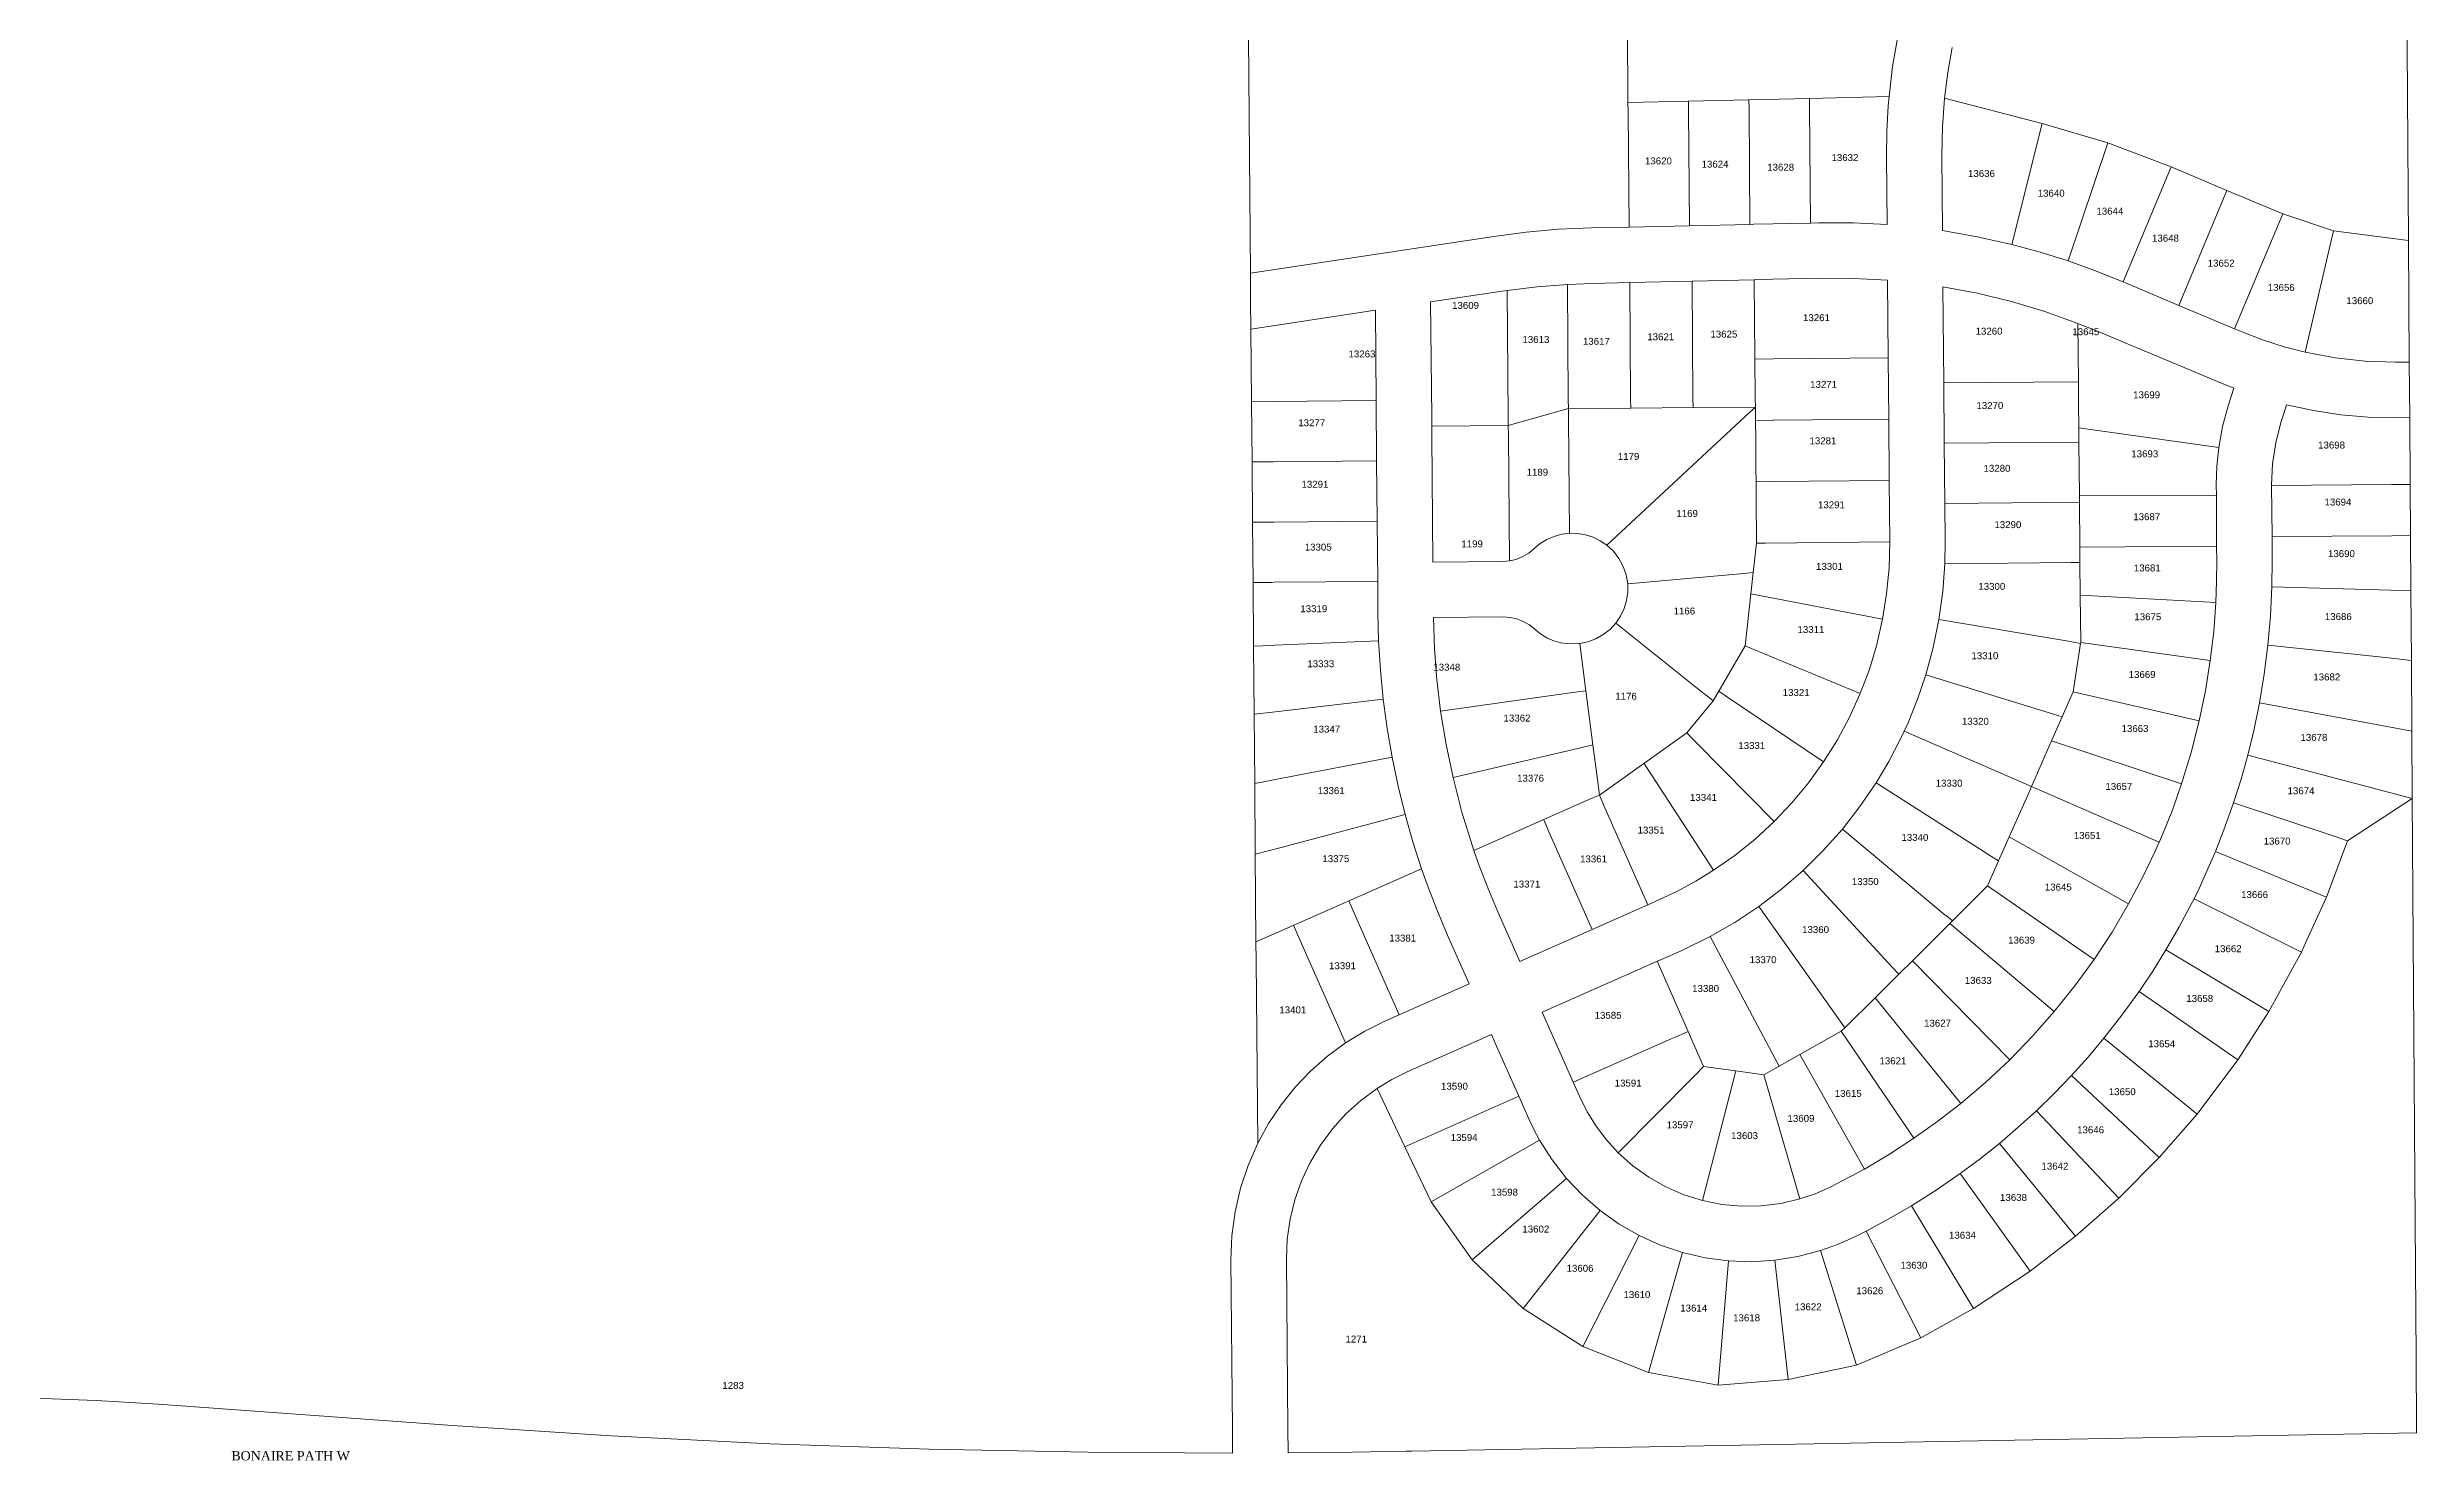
# Model space of a CAD drawing. Header units: feet. Extents: x 865220 to 2866543, y -2240498 to 973965.
# Drawn here: x 2859631 to 2862197, y 968669 to 970199 of the extents above; entities that cross this region are included whole.
import ezdxf
from ezdxf.enums import TextEntityAlignment as Align

# ---------------------------------------------------------------- set-up
doc = ezdxf.new("R2010")
doc.units = ezdxf.units.FT
doc.header["$LTSCALE"] = 0.015
doc.header["$MEASUREMENT"] = 0
for name, color, linetype in [('Dakota County Addresses', 7, 'Continuous'), ('Dakota County Parcels', 7, 'Continuous'), ('STREET NAME', 7, 'Continuous')]:
    doc.layers.add(name, color=color, linetype=linetype)
doc.styles.add('Dimensions 100', font='arial.ttf')
doc.styles.get("Standard").update_dxf_attribs({"font": 'times.ttf'})

# ---------------------------------------------------------------- blocks, each defined once
blk = doc.blocks.new('ACMAP_ANN_TEMPLATE_Dakota County Addresses')
at = {"layer": 'Dakota County Addresses', "style": 'Dimensions 100'}
blk.add_attdef('DakotaCountyAddress', text='', height=50, dxfattribs=at).set_placement((0, 0), align=Align.CENTER)

msp = doc.modelspace()

# ---------------------------------------------------------------- linework, layer by layer
at = {"layer": 'Dakota County Parcels', "lineweight": 5, "ltscale": 100}
for p, q in [((2860934, 969954.3), (2860930.9, 970320.8)), ((2862186.3, 970270.8), (2862188.2, 969989.6)), ((2861342.3, 970220), (2861342.9, 970139.1)), ((2861408.4, 970140.5), (2861473.9, 970142)), ((2861473.9, 970142), (2861539.4, 970143.5)), ((2861473.9, 970142), (2861474, 970132)), ((2861539.4, 970143.5), (2861625.7, 970145.4)), ((2861539.4, 970143.5), (2861539.5, 970133.5)), ((2861625.7, 970145.4), (2861624.8, 970135.4)), ((2861791.5, 970116.3), (2861685.8, 970143.8)), ((2861342.9, 970139.1), (2861408.4, 970140.5)), ((2861342.9, 970139.1), (2861343, 970129.1)), ((2861343, 970129.1), (2861344.1, 970004.1)), ((2861408.4, 970140.5), (2861408.5, 970130.5)), ((2861408.5, 970130.5), (2861409.6, 970005.6)), ((2861474, 970132), (2861475, 970007)), ((2861539.5, 970133.5), (2861540.5, 970008.5)), ((2861791.5, 970116.3), (2861758.7, 969985.3)), ((2861862.8, 970095.4), (2861791.5, 970116.3)), ((2861862.8, 970095.4), (2861819.7, 969967.5)), ((2861931.3, 970069.3), (2861862.8, 970095.4)), ((2861622.9, 970080.8), (2861623.5, 970006.9)), ((2861683.6, 970000.3), (2861682.9, 970081.3)), ((2861931.3, 970069.3), (2861879.2, 969944.8)), ((2861991.7, 970043.9), (2861931.3, 970069.3)), ((2861991.7, 970043.9), (2861939.6, 969919.4)), ((2862052.1, 970018.6), (2861991.7, 970043.9)), ((2862052.1, 970018.6), (2862000, 969894.1)), ((2862107, 970000.1), (2862052.1, 970018.6)), ((2861197.6, 969994.1), (2860934, 969954.3)), ((2861344.1, 970004.1), (2861303.1, 970003.2)), ((2861409.6, 970005.6), (2861344.1, 970004.1)), ((2861475, 970007), (2861409.6, 970005.6)), ((2861479.2, 970007.1), (2861475, 970007)), ((2861540.5, 970008.5), (2861479.2, 970007.1)), ((2861549.8, 970008.7), (2861540.5, 970008.5)), ((2862107, 970000.1), (2862076.5, 969868.6)), ((2862188.2, 969989.6), (2862107, 970000.1)), ((2862188.2, 969989.6), (2862189.1, 969857.8)), ((2860934.2, 969924), (2860934, 969954.3)), ((2861212.1, 969935.6), (2861206.5, 969934.8)), ((2861213.3, 969799.5), (2861212.1, 969935.6)), ((2861304.5, 969943.2), (2861277.3, 969942.1)), ((2861278.3, 969817.9), (2861277.3, 969942.1)), ((2861344.8, 969944.1), (2861304.5, 969943.2)), ((2861412.3, 969945.6), (2861344.8, 969944.1)), ((2861345.8, 969818.1), (2861344.8, 969944.1)), ((2861479.7, 969947.1), (2861412.3, 969945.6)), ((2861413.3, 969818.7), (2861412.3, 969945.6)), ((2861479.7, 969947.1), (2861499.7, 969947.6)), ((2861479.7, 969947.1), (2861480.8, 969819.3)), ((2861499.7, 969947.6), (2861551.1, 969948.7)), ((2861624, 969946.7), (2861624.7, 969862.4)), ((2861684.1, 969939.5), (2861685, 969835.4)), ((2861872.6, 969947.5), (2861879.2, 969944.8)), ((2861879.2, 969944.8), (2861939.6, 969919.4)), ((2860934.5, 969893.7), (2860934.2, 969924)), ((2861069.3, 969914), (2860963.1, 969898)), ((2861069.3, 969914), (2861070.1, 969816.2)), ((2861206.5, 969934.8), (2861129.2, 969923.1)), ((2861129.2, 969923.1), (2861130.3, 969798.5)), ((2861939.6, 969919.4), (2862000, 969894.1)), ((2860963.1, 969898), (2860934.5, 969893.7)), ((2860935.1, 969815.1), (2860934.5, 969893.7)), ((2861849.5, 969892.2), (2861830.2, 969899.9)), ((2861830.8, 969836.7), (2861830.2, 969899.9)), ((2861849.5, 969892.2), (2861877.8, 969880.3)), ((2862000, 969894.1), (2862009, 969890.4)), ((2861480.5, 969861.2), (2861500.5, 969861.4)), ((2861500.5, 969861.4), (2861624.7, 969862.4)), ((2861624.7, 969862.4), (2861625.3, 969796)), ((2861877.8, 969880.3), (2861985.8, 969835)), ((2861830.8, 969836.7), (2861685, 969835.4)), ((2861685, 969835.4), (2861685.5, 969770.2)), ((2861831, 969813.1), (2861830.8, 969836.7)), ((2861985.8, 969835), (2861999, 969829.7)), ((2862174.2, 969857.7), (2862189.1, 969857.8)), ((2862189.1, 969857.8), (2862189.3, 969827.8)), ((2860935.1, 969815.1), (2860958.1, 969815.3)), ((2860935.7, 969749.8), (2860935.1, 969815.1)), ((2860958.1, 969815.3), (2860958.2, 969815.3)), ((2860958.2, 969815.3), (2861070.1, 969816.2)), ((2861070.1, 969816.2), (2861070.7, 969751)), ((2861278.4, 969807.6), (2861213.3, 969789.2)), ((2861278.3, 969817.6), (2861278.3, 969817.9)), ((2861278.4, 969807.6), (2861278.3, 969817.6)), ((2861345.9, 969808.1), (2861278.4, 969807.6)), ((2861278.4, 969807.6), (2861278.5, 969797.6)), ((2861345.9, 969808.1), (2861345.8, 969818.1)), ((2861413.4, 969808.7), (2861345.9, 969808.1)), ((2861413.4, 969808.7), (2861413.3, 969818.7)), ((2861480.9, 969809.3), (2861413.4, 969808.7)), ((2861480.9, 969809.3), (2861471, 969800.1)), ((2861480.8, 969819.3), (2861480.9, 969809.3)), ((2861480.9, 969809.3), (2861482.1, 969662)), ((2861831.2, 969786.9), (2861831, 969813.1)), ((2861999, 969829.7), (2861993, 969810.5)), ((2862056.2, 969811.7), (2862053.2, 969802.2)), ((2862189.3, 969827.8), (2862189.6, 969797.8)), ((2861130.3, 969798.5), (2861130.4, 969788.5)), ((2861213.3, 969789.2), (2861130.4, 969788.5)), ((2861130.4, 969788.5), (2861130.4, 969778.5)), ((2861213.3, 969799.2), (2861213.3, 969799.5)), ((2861213.3, 969789.2), (2861213.3, 969799.2)), ((2861213.3, 969789.2), (2861213.4, 969779.2)), ((2861278.5, 969797.6), (2861278.5, 969797.2)), ((2861278.5, 969797.2), (2861279.6, 969672.6)), ((2861470, 969799.2), (2861320.1, 969659.7)), ((2861471, 969800.1), (2861470, 969799.2)), ((2861481, 969794.8), (2861499.9, 969795)), ((2861499.9, 969795), (2861501, 969795)), ((2861501, 969795), (2861625.3, 969796)), ((2861625.3, 969796), (2861625.9, 969729.6)), ((2861831.3, 969771.4), (2861831.2, 969786.9)), ((2861831.2, 969786.9), (2861841.2, 969785.4)), ((2861841.2, 969785.4), (2861982.8, 969765.5)), ((2862053.2, 969802.2), (2862050.2, 969792.5)), ((2862174.6, 969797.7), (2862189.6, 969797.8)), ((2862189.6, 969797.8), (2862190.1, 969725.4)), ((2861130.4, 969778.5), (2861131.6, 969641.4)), ((2861213.4, 969779.2), (2861213.4, 969778.8)), ((2861213.4, 969778.8), (2861214.6, 969642.7)), ((2861831.3, 969771.4), (2861685.5, 969770.2)), ((2861685.5, 969770.2), (2861686.1, 969705)), ((2861831.9, 969713), (2861831.3, 969771.4)), ((2860935.7, 969749.8), (2860958.7, 969750)), ((2860936.2, 969684.6), (2860935.7, 969749.8)), ((2860958.7, 969750), (2861070.7, 969751)), ((2861070.7, 969751), (2861071.2, 969685.7)), ((2861481.6, 969728.4), (2861495.4, 969728.5)), ((2861495.4, 969728.5), (2861625.9, 969729.6)), ((2861625.9, 969729.6), (2861626.4, 969663.2)), ((2861831.9, 969706.2), (2861686.1, 969705)), ((2861686.1, 969705), (2861686.4, 969663.7)), ((2861831.9, 969713), (2861980.2, 969714)), ((2861831.9, 969706.2), (2861831.9, 969713)), ((2861832.3, 969657.7), (2861831.9, 969706.2)), ((2861980.1, 969724.6), (2861980.2, 969714)), ((2861980.2, 969714), (2861980.5, 969658.8)), ((2862170, 969725.3), (2862040.1, 969724.4)), ((2862040.1, 969725), (2862040.1, 969724.4)), ((2862040.1, 969724.4), (2862040.5, 969669.1)), ((2862180.1, 969725.3), (2862170, 969725.3)), ((2862190.1, 969725.4), (2862180.1, 969725.3)), ((2862190.1, 969725.4), (2862190.4, 969670.2)), ((2860936.2, 969684.6), (2860956.2, 969684.8)), ((2860936.8, 969619.4), (2860936.2, 969684.6)), ((2860956.2, 969684.8), (2860959.2, 969684.8)), ((2860959.2, 969684.8), (2861071.2, 969685.7)), ((2861071.2, 969685.7), (2861071.8, 969620.5)), ((2861482.1, 969662), (2861478.6, 969630)), ((2861482.1, 969662), (2861491.8, 969662)), ((2861491.8, 969662), (2861626.4, 969663.2)), ((2861686, 969639.7), (2861686.4, 969663.7)), ((2861832.3, 969657.7), (2861980.5, 969658.8)), ((2861832.5, 969640.9), (2861832.3, 969657.7)), ((2861980.5, 969658.8), (2861980.6, 969642.7)), ((2862170.4, 969670), (2862040.5, 969669.1)), ((2862040.5, 969669.1), (2862040.6, 969643.1)), ((2862190.4, 969670.2), (2862170.4, 969670)), ((2862190.4, 969670.2), (2862190.8, 969610.5)), ((2861131.6, 969641.4), (2861207.1, 969642.1)), ((2861207.1, 969642.1), (2861214.6, 969642.7)), ((2861468.4, 969629.1), (2861342.6, 969618)), ((2861478.6, 969630), (2861468.4, 969629.1)), ((2861478.6, 969630), (2861469.8, 969550.7)), ((2861822.5, 969640.9), (2861686, 969639.7)), ((2861832.5, 969640.9), (2861822.5, 969640.9)), ((2861832.8, 969605.6), (2861832.5, 969640.9)), ((2862040.3, 969614.8), (2862040.6, 969643.1)), ((2860936.8, 969619.4), (2860956.8, 969619.5)), ((2860937.4, 969550.3), (2860936.8, 969619.4)), ((2860956.8, 969619.5), (2860959.8, 969619.6)), ((2860959.8, 969619.6), (2861071.8, 969620.5)), ((2861476.1, 969607.2), (2861618.7, 969579.5)), ((2861832.8, 969605.6), (2861979.6, 969597.8)), ((2861833.3, 969554.3), (2861832.8, 969605.6)), ((2862169.2, 969611.1), (2862040.3, 969614.8)), ((2862190.8, 969610.5), (2862169.2, 969611.1)), ((2862190.8, 969610.5), (2862191.4, 969535)), ((2861072, 969586.8), (2861072.8, 969556.1)), ((2861132.1, 969581.4), (2861207.6, 969582.1)), ((2861818, 969556), (2861679.7, 969579.4)), ((2860937.4, 969550.3), (2860957.4, 969551.1)), ((2860957.4, 969551.1), (2860960.4, 969551.3)), ((2860960.4, 969551.3), (2861072.8, 969556.1)), ((2861297.2, 969502.2), (2861290.6, 969553.2)), ((2861427.4, 969497.5), (2861329.7, 969575.3)), ((2861469.8, 969550.7), (2861435.3, 969491.2)), ((2861469.8, 969550.7), (2861479.1, 969546.8)), ((2861833.1, 969553.4), (2861818, 969556)), ((2861825.2, 969500.9), (2861833.1, 969553.4)), ((2861833.1, 969553.4), (2861833.3, 969554.3)), ((2861833.3, 969554.3), (2861973.6, 969534.9)), ((2862163.5, 969538), (2862036.1, 969551.6)), ((2860938, 969476.6), (2860937.4, 969550.3)), ((2861479.1, 969546.8), (2861594.5, 969499.1)), ((2862191.4, 969535), (2862163.5, 969538)), ((2862191.4, 969535), (2862191.9, 969458.2)), ((2861277.4, 969499.4), (2861272.8, 969498.8)), ((2861297.2, 969502.2), (2861277.4, 969499.4)), ((2861301.5, 969469), (2861297.2, 969502.2)), ((2861441.3, 969501.5), (2861449.6, 969495.9)), ((2861665.4, 969519.2), (2861803.7, 969476.9)), ((2861813.3, 969474), (2861825.2, 969500.9)), ((2861825.2, 969500.9), (2861961.6, 969469.6)), ((2860938, 969476.6), (2860958, 969479)), ((2860938.6, 969401.8), (2860938, 969476.6)), ((2860958, 969479), (2860964, 969479.6)), ((2860964, 969479.6), (2861077.9, 969492.9)), ((2861272.8, 969498.8), (2861140, 969480.1)), ((2861435.3, 969491.2), (2861406.5, 969456.6)), ((2861427.5, 969497.4), (2861427.4, 969497.5)), ((2861435.3, 969491.2), (2861427.5, 969497.4)), ((2861449.6, 969495.9), (2861554.8, 969425.1)), ((2861801.8, 969447.9), (2861813.3, 969474)), ((2861803.7, 969476.9), (2861813.3, 969474)), ((2862026.9, 969489), (2862141.7, 969467.6)), ((2861304.9, 969443.4), (2861301.5, 969469)), ((2861406.5, 969456.6), (2861311.9, 969389.2)), ((2861406.5, 969456.6), (2861413.5, 969449.5)), ((2861413.5, 969449.5), (2861417.1, 969445.8)), ((2861637.9, 969449.4), (2861642.2, 969458.4)), ((2861642.2, 969458.4), (2861646.3, 969467.5)), ((2861780, 969398.4), (2861642.2, 969458.4)), ((2862141.7, 969467.6), (2862191.9, 969458.2)), ((2862191.9, 969458.2), (2862192.4, 969385.6)), ((2860966.6, 969407.1), (2861087.4, 969430.1)), ((2861288.6, 969439.6), (2861153.4, 969408.1)), ((2861304.9, 969443.4), (2861288.6, 969439.6)), ((2861310.5, 969400.5), (2861304.9, 969443.4)), ((2861360.2, 969423.7), (2861368.4, 969411.1)), ((2861417.1, 969445.8), (2861501.2, 969360.5)), ((2861784, 969407.5), (2861801.8, 969447.9)), ((2861801.8, 969447.9), (2861942.4, 969401.2)), ((2862130.9, 969401.7), (2862014.2, 969432.3)), ((2860938.6, 969401.8), (2860964.6, 969406.8)), ((2860939.2, 969325.1), (2860938.6, 969401.8)), ((2860964.6, 969406.8), (2860966.6, 969407.1)), ((2861311.9, 969389.2), (2861310.5, 969400.5)), ((2861368.4, 969411.1), (2861435.7, 969307.8)), ((2861731.6, 969326), (2861611.6, 969402.3)), ((2861775.9, 969389.2), (2861780, 969398.4)), ((2861780, 969398.4), (2861784, 969407.5)), ((2861780, 969398.4), (2861918.3, 969338.1)), ((2862192.4, 969385.6), (2862130.9, 969401.7)), ((2861303, 969385.3), (2861176, 969329.1)), ((2861311.9, 969389.2), (2861303, 969385.3)), ((2861311.9, 969389.2), (2861318, 969375.5)), ((2861318, 969375.5), (2861364.5, 969270.3)), ((2861755.9, 969343.8), (2861775.9, 969389.2)), ((2862110.1, 969343.8), (2861998.9, 969380.9)), ((2862192.4, 969385.6), (2862122.2, 969339.7)), ((2862192.4, 969385.6), (2862195.5, 968926.9)), ((2860967.2, 969332.5), (2861101.5, 969368.2)), ((2861251.6, 969362.5), (2861257.7, 969348.8)), ((2861257.7, 969348.8), (2861304.2, 969243.7)), ((2861686.6, 969259.3), (2861575.1, 969352.3)), ((2861918.3, 969338.1), (2861922.2, 969347.3)), ((2860939.2, 969325.1), (2860967.2, 969332.5)), ((2860940, 969230.2), (2860939.2, 969325.1)), ((2861176, 969329.1), (2861174.4, 969333.9)), ((2861176, 969329.1), (2861181, 969314.9)), ((2861732, 969325.7), (2861731.6, 969326)), ((2861744.4, 969317.9), (2861732, 969325.7)), ((2861744.4, 969317.9), (2861755.9, 969343.8)), ((2861755.9, 969343.8), (2861885.2, 969271.5)), ((2861914.2, 969329), (2861918.3, 969338.1)), ((2861961.5, 969288.2), (2861979.3, 969328.2)), ((2862099.4, 969278.6), (2861979.3, 969328.2)), ((2862122.2, 969339.7), (2862099.4, 969278.6)), ((2862112.7, 969342.9), (2862110.1, 969343.8)), ((2862122.2, 969339.7), (2862112.7, 969342.9)), ((2861119.3, 969309.5), (2860967.9, 969242.6)), ((2861119.3, 969309.5), (2861125.3, 969292.5)), ((2861629.5, 969202.6), (2861532.5, 969307.4)), ((2861732.5, 969290.8), (2861744.4, 969317.9)), ((2861040.4, 969274.6), (2861047.7, 969258.1)), ((2861304.2, 969243.7), (2861364.5, 969270.3)), ((2861364.5, 969270.3), (2861376.3, 969275.6)), ((2861571.9, 969145.5), (2861484.5, 969268.4)), ((2861694.3, 969252.9), (2861732.5, 969290.8)), ((2861732.5, 969290.8), (2861847.7, 969211.2)), ((2861952.6, 969270.3), (2861956, 969277)), ((2861956, 969277), (2861961.5, 969288.2)), ((2862072.4, 969219.1), (2861956, 969277)), ((2862099.4, 969278.6), (2862077.5, 969230.5)), ((2860980.7, 969248.2), (2860988, 969231.8)), ((2861047.7, 969258.1), (2861095, 969151.1)), ((2861225.8, 969209), (2861202.1, 969262.6)), ((2861225.8, 969209), (2861304.2, 969243.7)), ((2861651, 969209.9), (2861691.4, 969250)), ((2861687.4, 969258.7), (2861686.6, 969259.3)), ((2861694.3, 969252.9), (2861687.4, 969258.7)), ((2861691.4, 969250), (2861694.3, 969252.9)), ((2861691.4, 969250), (2861804.6, 969154.8)), ((2860967.9, 969242.6), (2860940, 969230.2)), ((2860940, 969230.2), (2860940.2, 969210.6)), ((2860988, 969231.8), (2861037, 969120.9)), ((2861170.9, 969184.7), (2861147.2, 969238.3)), ((2861379.1, 969211.2), (2861400.6, 969220.7)), ((2861400.6, 969220.7), (2861431.9, 969235.9)), ((2861501.9, 969104.5), (2861431.9, 969235.9)), ((2862037.1, 969154.7), (2861925.6, 969221.5)), ((2862072.4, 969219.1), (2862068.8, 969212.6)), ((2862077.5, 969230.5), (2862072.4, 969219.1)), ((2860940.2, 969210.6), (2860941.9, 969012.3)), ((2861250, 969154.1), (2861356.2, 969201.1)), ((2861356.2, 969201.1), (2861374.5, 969209.2)), ((2861374.5, 969209.2), (2861379.1, 969211.2)), ((2861374.5, 969209.2), (2861408.1, 969133.3)), ((2861610.6, 969169.8), (2861636.3, 969195.3)), ((2861636.3, 969195.3), (2861629.5, 969202.6)), ((2861636.3, 969195.3), (2861651, 969209.9)), ((2861651, 969209.9), (2861756.4, 969102.7)), ((2862068.8, 969212.6), (2862037.1, 969154.7)), ((2861095, 969151.1), (2861170.9, 969184.7)), ((2861577.8, 969137.2), (2861610.6, 969169.8)), ((2861610.6, 969169.8), (2861703.5, 969055.4)), ((2862003.4, 969102.4), (2861896.6, 969176.4)), ((2861079.6, 969144.4), (2861095, 969151.1)), ((2861250, 969154.1), (2861283.6, 969078.2)), ((2861577.8, 969137.2), (2861571.9, 969145.5)), ((2862037.1, 969154.7), (2862003.4, 969102.4)), ((2861103.9, 969089.5), (2861195.2, 969129.8)), ((2861195.2, 969129.8), (2861199.2, 969120.7)), ((2861199.2, 969120.7), (2861224.7, 969063.1)), ((2861389.8, 969125.2), (2861283.6, 969078.2)), ((2861395.2, 969127.6), (2861389.8, 969125.2)), ((2861408.1, 969133.3), (2861395.2, 969127.6)), ((2861408.1, 969133.3), (2861424.8, 969095.3)), ((2861529.1, 969108.3), (2861573.9, 969133.4)), ((2861573.9, 969133.4), (2861577.8, 969137.2)), ((2861573.9, 969133.4), (2861652.7, 969017.6)), ((2861959.3, 969043.7), (2861858.5, 969125.9)), ((2861424.8, 969095.3), (2861416, 969086.4)), ((2861459.6, 969090.5), (2861423.8, 968950.2)), ((2861424.8, 969095.3), (2861459.6, 969090.5)), ((2861459.6, 969090.5), (2861489.9, 969086.3)), ((2861489.9, 969086.3), (2861506.6, 969095.7)), ((2861506.6, 969095.7), (2861501.9, 969104.5)), ((2861506.6, 969095.7), (2861529.1, 969108.3)), ((2861529.1, 969108.3), (2861599, 968984.3)), ((2862003.4, 969102.4), (2861959.3, 969043.7)), ((2861101.2, 969008.5), (2861071.1, 969071.5)), ((2861101.2, 969008.5), (2861224.7, 969063.1)), ((2861224.7, 969063.1), (2861235.4, 969038.8)), ((2861283.6, 969078.2), (2861290.3, 969063.1)), ((2861414.3, 969084.6), (2861332.3, 969002)), ((2861416, 969086.4), (2861414.3, 969084.6)), ((2861489.9, 969086.3), (2861529, 968951.9)), ((2861918.4, 968996.9), (2861823.3, 969085.5)), ((2861874.5, 968952.8), (2861785.5, 969047.5)), ((2861959.3, 969043.7), (2861918.4, 968996.9)), ((2861129.9, 968948.7), (2861247.2, 969015.4)), ((2861827.8, 968911.7), (2861745.3, 969012.1)), ((2861129.9, 968948.7), (2861101.2, 969008.5)), ((2861918.4, 968996.9), (2861874.5, 968952.8)), ((2861174, 968886.1), (2861276.3, 968974.2)), ((2861561.3, 968964.5), (2861599, 968984.3)), ((2861778.5, 968873.8), (2861702.8, 968979.4)), ((2861174, 968886.1), (2861129.9, 968948.7)), ((2861229.4, 968833.2), (2861312.7, 968939.4)), ((2861717.2, 968833.4), (2861649.9, 968944.6)), ((2861874.5, 968952.8), (2861827.8, 968911.7)), ((2861293.9, 968792), (2861355.2, 968912.3)), ((2861587.8, 968910.6), (2861600.8, 968917.1)), ((2861660.2, 968801.5), (2861600.8, 968917.1)), ((2861827.8, 968911.7), (2861778.5, 968873.8)), ((2862195.5, 968926.9), (2862196.5, 968780.3)), ((2860914.5, 968702.7), (2860912.9, 968886)), ((2860974.5, 968702.7), (2860972.9, 968886.5)), ((2861229.4, 968833.2), (2861174, 968886.1)), ((2861365.2, 968764), (2861402.1, 968893.9)), ((2861440.5, 968750.3), (2861451.7, 968884.9)), ((2861516.5, 968756.4), (2861502.1, 968885.6)), ((2861590.5, 968772), (2861551.4, 968896)), ((2861778.5, 968873.8), (2861717.2, 968833.4)), ((2861293.9, 968792), (2861229.4, 968833.2)), ((2861717.2, 968833.4), (2861660.2, 968801.5)), ((2861365.2, 968764), (2861293.9, 968792)), ((2861660.2, 968801.5), (2861590.5, 968772)), ((2861440.5, 968750.3), (2861365.2, 968764)), ((2861516.5, 968756.4), (2861440.5, 968750.3)), ((2861590.5, 968772), (2861516.5, 968756.4)), ((2862196.5, 968780.3), (2862197.1, 968703.5)), ((2860914.7, 968677.7), (2860914.5, 968702.7)), ((2860974.7, 968677.7), (2860974.5, 968702.7)), ((2861044.5, 968677.7), (2861102.8, 968678.7)), ((2861108.6, 968678.8), (2861102.8, 968678.7)), ((2861128.6, 968679.1), (2861108.6, 968678.8)), ((2862197.1, 968698.7), (2861128.6, 968679.1)), ((2862197.1, 968703.5), (2862197.1, 968698.7)), ((2860758.4, 968677.6), (2860914.7, 968676.8)), ((2860914.7, 968676.8), (2860914.7, 968677.7)), ((2860974.7, 968677), (2860974.7, 968677.7)), ((2860974.7, 968677), (2861044.5, 968677.7))]:
    msp.add_line(p, q, dxfattribs=at)
for points in [[(2861635.3, 970210.5), (2861629.6, 970178.1), (2861625.7, 970145.4)], [(2861694.1, 970198.6), (2861689.3, 970171.3), (2861685.8, 970143.8)], [(2861685.8, 970143.8), (2861683.5, 970112.6), (2861682.9, 970081.3)], [(2861624.8, 970135.4), (2861623.3, 970108.1), (2861622.9, 970080.8)], [(2861303.1, 970003.2), (2861267.8, 970001.7), (2861232.6, 969998.6), (2861197.6, 969994.1)], [(2861623.5, 970006.9), (2861586.7, 970008.6), (2861549.8, 970008.7)], [(2861758.7, 969985.3), (2861721.3, 969993.7), (2861683.6, 970000.3)], [(2861819.7, 969967.5), (2861789.4, 969977), (2861758.7, 969985.3)], [(2861872.6, 969947.5), (2861846.3, 969958), (2861819.7, 969967.5)], [(2861277.3, 969942.1), (2861244.6, 969939.6), (2861212.1, 969935.6)], [(2861624, 969946.7), (2861587.6, 969948.6), (2861551.1, 969948.7)], [(2861830.2, 969899.9), (2861794.5, 969912.6), (2861758.2, 969923.5), (2861721.3, 969932.5), (2861684.1, 969939.5)], [(2862009, 969890.4), (2862031.1, 969881.8), (2862053.6, 969874.6), (2862076.5, 969868.6)], [(2862076.5, 969868.6), (2862108.8, 969862.4), (2862141.4, 969858.8), (2862174.2, 969857.7)], [(2861993, 969810.5), (2861987, 969788.2), (2861982.8, 969765.5)], [(2862056.2, 969811.7), (2862085.4, 969805.5), (2862115, 969801), (2862144.7, 969798.5), (2862174.6, 969797.7)], [(2862050.2, 969792.5), (2862044.5, 969770.4), (2862041.1, 969747.8), (2862040.1, 969725)], [(2861982.8, 969765.5), (2861980.7, 969745.1), (2861980.1, 969724.6)], [(2861214.6, 969642.7), (2861221.9, 969644.4), (2861228.9, 969647.3), (2861235.4, 969651.2), (2861241.3, 969656)], [(2861279.6, 969672.6), (2861271.1, 969671.5), (2861262.9, 969669.3), (2861255.1, 969665.9), (2861247.8, 969661.4), (2861241.3, 969656)], [(2861320.1, 969659.7), (2861312.9, 969664.6), (2861305.1, 969668.4), (2861296.8, 969671), (2861288.2, 969672.4), (2861279.6, 969672.6)], [(2861342.6, 969618), (2861340.9, 969627.6), (2861337.8, 969636.8), (2861333.1, 969645.4), (2861327.2, 969653.1), (2861320.1, 969659.7)], [(2861618.7, 969579.5), (2861623.1, 969607.2), (2861625.7, 969635.1), (2861626.4, 969663.2)], [(2861679.7, 969579.4), (2861683.8, 969609.5), (2861686, 969639.7)], [(2861979.6, 969597.8), (2861980.5, 969620.3), (2861980.6, 969642.7)], [(2861071.8, 969620.5), (2861072, 969586.8), (2861072, 969586.8)], [(2861329.7, 969575.3), (2861334.9, 969582.9), (2861338.8, 969591.1), (2861341.4, 969599.8), (2861342.7, 969608.8), (2861342.6, 969618)], [(2862036.1, 969551.6), (2862038.8, 969583.1), (2862040.3, 969614.8)], [(2861132.1, 969581.4), (2861133.3, 969547.6), (2861136, 969513.8), (2861140, 969480.1)], [(2861242, 969568.7), (2861236.1, 969573.4), (2861229.5, 969577.2), (2861222.5, 969579.9), (2861215.1, 969581.6), (2861207.6, 969582.1)], [(2861594.5, 969499.1), (2861604.4, 969525.3), (2861612.5, 969552.2), (2861618.7, 969579.5)], [(2861665.4, 969519.2), (2861673.5, 969549.1), (2861679.7, 969579.4)], [(2861973.6, 969534.9), (2861977.3, 969566.3), (2861979.6, 969597.8)], [(2861072.8, 969556.1), (2861074.8, 969524.5), (2861077.9, 969492.9)], [(2861242, 969568.7), (2861248.3, 969563.6), (2861255.2, 969559.5), (2861262.5, 969556.2), (2861270.3, 969554)], [(2861270.3, 969554), (2861280.4, 969552.8), (2861290.6, 969553.2)], [(2861290.6, 969553.2), (2861299.6, 969555.1), (2861308.2, 969558.3), (2861316.2, 969562.9), (2861323.5, 969568.6), (2861329.7, 969575.3)], [(2862026.9, 969489), (2862032.1, 969520.2), (2862036.1, 969551.6)], [(2861961.6, 969469.6), (2861968.3, 969502.1), (2861973.6, 969534.9)], [(2861646.3, 969467.5), (2861656.6, 969493.1), (2861665.4, 969519.2)], [(2861077.9, 969492.9), (2861082.1, 969461.4), (2861087.4, 969430.1)], [(2861140, 969480.1), (2861145.9, 969443.9), (2861153.4, 969408.1)], [(2861554.8, 969425.1), (2861569.7, 969448.9), (2861583, 969473.6), (2861594.5, 969499.1)], [(2862014.2, 969432.3), (2862021.1, 969460.5), (2862026.9, 969489)], [(2861611.6, 969402.3), (2861625.4, 969425.4), (2861637.9, 969449.4)], [(2861942.4, 969401.2), (2861952.8, 969435.2), (2861961.6, 969469.6)], [(2861087.4, 969430.1), (2861093.9, 969399), (2861101.5, 969368.2)], [(2861501.2, 969360.5), (2861520.5, 969380.8), (2861538.4, 969402.4), (2861554.8, 969425.1)], [(2861998.9, 969380.9), (2862007, 969406.5), (2862014.2, 969432.3)], [(2861153.4, 969408.1), (2861163, 969370.7), (2861174.4, 969333.9)], [(2861575.1, 969352.3), (2861594.1, 969376.7), (2861611.6, 969402.3)], [(2861922.2, 969347.3), (2861932.9, 969374.1), (2861942.4, 969401.2)], [(2861979.3, 969328.2), (2861989.5, 969354.4), (2861998.9, 969380.9)], [(2861101.5, 969368.2), (2861109.9, 969338.7), (2861119.3, 969309.5)], [(2861435.7, 969307.8), (2861458.7, 969323.9), (2861480.6, 969341.5), (2861501.2, 969360.5)], [(2861532.5, 969307.4), (2861554.5, 969329.2), (2861575.1, 969352.3)], [(2861885.2, 969271.5), (2861900.3, 969299.9), (2861914.2, 969329)], [(2861181, 969314.9), (2861191.1, 969288.6), (2861202.1, 969262.6)], [(2861376.3, 969275.6), (2861396.7, 969285.2), (2861416.5, 969296), (2861435.7, 969307.8)], [(2861484.5, 969268.4), (2861509.1, 969287.2), (2861532.5, 969307.4)], [(2861125.3, 969292.5), (2861135.8, 969265.2), (2861147.2, 969238.3)], [(2861431.9, 969235.9), (2861458.8, 969251.3), (2861484.5, 969268.4)], [(2861847.7, 969211.2), (2861867.2, 969240.9), (2861885.2, 969271.5)], [(2861925.6, 969221.5), (2861939.5, 969245.7), (2861952.6, 969270.3)], [(2861896.6, 969176.4), (2861911.5, 969198.7), (2861925.6, 969221.5)], [(2861804.6, 969154.8), (2861826.8, 969182.5), (2861847.7, 969211.2)], [(2861858.5, 969125.9), (2861878, 969150.8), (2861896.6, 969176.4)], [(2861079.6, 969144.4), (2861057.8, 969133.6), (2861037, 969120.9)], [(2861756.4, 969102.7), (2861781.1, 969128.2), (2861804.6, 969154.8)], [(2861037, 969120.9), (2861017.4, 969106.5), (2860999.1, 969090.4), (2860982.3, 969072.8), (2860967.1, 969053.9), (2860953.6, 969033.6), (2860941.9, 969012.3)], [(2861823.3, 969085.5), (2861841.3, 969105.4), (2861858.5, 969125.9)], [(2861103.9, 969089.5), (2861087.1, 969081.2), (2861071.1, 969071.5)], [(2861703.5, 969055.4), (2861730.5, 969078.4), (2861756.4, 969102.7)], [(2861071.1, 969071.5), (2861053.5, 969058.5), (2861037.3, 969043.9), (2861022.7, 969027.7), (2861009.7, 969010.1), (2860998.6, 968991.4), (2860989.3, 968971.6), (2860982, 968951.1), (2860976.9, 968929.9), (2860973.8, 968908.3), (2860972.9, 968886.5)], [(2861290.3, 969063.1), (2861298.6, 969046.4), (2861308.4, 969030.6), (2861319.7, 969015.8), (2861332.3, 969002)], [(2861785.5, 969047.5), (2861804.7, 969066.2), (2861823.3, 969085.5)], [(2861235.4, 969038.8), (2861241, 969027), (2861247.2, 969015.4)], [(2861652.7, 969017.6), (2861678.5, 969036), (2861703.5, 969055.4)], [(2861745.3, 969012.1), (2861765.7, 969029.5), (2861785.5, 969047.5)], [(2860941.9, 969012.3), (2860931.4, 968988.3), (2860923.2, 968963.5), (2860917.4, 968938), (2860913.9, 968912.1), (2860912.9, 968886)], [(2861247.2, 969015.4), (2861260.7, 968994.1), (2861276.3, 968974.2)], [(2861599, 968984.3), (2861626.2, 969000.4), (2861652.7, 969017.6)], [(2861702.8, 968979.4), (2861724.3, 968995.4), (2861745.3, 969012.1)], [(2861332.3, 969002), (2861348.2, 968987.9), (2861365.5, 968975.5), (2861384, 968965), (2861403.5, 968956.5), (2861423.8, 968950.2)], [(2861276.3, 968974.2), (2861293.6, 968955.9), (2861312.7, 968939.4)], [(2861529, 968951.9), (2861545.5, 968957.5), (2861561.3, 968964.5)], [(2861649.9, 968944.6), (2861676.7, 968961.5), (2861702.8, 968979.4)], [(2861312.7, 968939.4), (2861333.3, 968924.8), (2861355.2, 968912.3)], [(2861423.8, 968950.2), (2861444.7, 968946), (2861465.9, 968944.1), (2861487.2, 968944.5), (2861508.3, 968947.1), (2861529, 968951.9)], [(2861600.8, 968917.1), (2861625.6, 968930.4), (2861649.9, 968944.6)], [(2861355.2, 968912.3), (2861378.2, 968902), (2861402.1, 968893.9)], [(2861551.4, 968896), (2861569.9, 968902.6), (2861587.8, 968910.6)], [(2861402.1, 968893.9), (2861426.7, 968888.2), (2861451.7, 968884.9)], [(2861451.7, 968884.9), (2861476.9, 968884), (2861502.1, 968885.6)], [(2861502.1, 968885.6), (2861527, 968889.6), (2861551.4, 968896)], [(2859751.1, 968729.7), (2859683.9, 968733.8), (2859616.5, 968736.3)], [(2860069.7, 968706.6), (2860069.7, 968706.6), (2859751.1, 968729.7)], [(2860069.7, 968706.6), (2860241.7, 968695.4), (2860413.8, 968686.9), (2860586.1, 968680.9), (2860758.4, 968677.6)]]:
    msp.add_lwpolyline(points, dxfattribs=at)

# ---------------------------------------------------------------- block references
at = {"layer": 'Dakota County Addresses', "lineweight": 5, "ltscale": 100, "xscale": 0.15, "yscale": 0.15, "zscale": 0.15}
for p, values in [((2861375.9, 970072), {'DakotaCountyAddress': '13620'}), ((2861437.2, 970068.5), {'DakotaCountyAddress': '13624'}), ((2861508.3, 970065.2), {'DakotaCountyAddress': '13628'}), ((2861577.9, 970075.6), {'DakotaCountyAddress': '13632'}), ((2861725.8, 970058.4), {'DakotaCountyAddress': '13636'}), ((2861801.3, 970037), {'DakotaCountyAddress': '13640'}), ((2861864.9, 970017.6), {'DakotaCountyAddress': '13644'}), ((2861925.1, 969988.4), {'DakotaCountyAddress': '13648'}), ((2861985.4, 969961.3), {'DakotaCountyAddress': '13652'}), ((2862050.5, 969935), {'DakotaCountyAddress': '13656'}), ((2861167, 969915.6), {'DakotaCountyAddress': '13609'}), ((2862135.6, 969920.7), {'DakotaCountyAddress': '13660'}), ((2861243.2, 969878.7), {'DakotaCountyAddress': '13613'}), ((2861308.7, 969876.7), {'DakotaCountyAddress': '13617'}), ((2861378.4, 969881.6), {'DakotaCountyAddress': '13621'}), ((2861446.8, 969884.5), {'DakotaCountyAddress': '13625'}), ((2861547.1, 969902.3), {'DakotaCountyAddress': '13261'}), ((2861734, 969887.7), {'DakotaCountyAddress': '13260'}), ((2861838.8, 969887.1), {'DakotaCountyAddress': '13645'}), ((2861054.8, 969863), {'DakotaCountyAddress': '13263'}), ((2861554.8, 969830.1), {'DakotaCountyAddress': '13271'}), ((2861734.9, 969807.2), {'DakotaCountyAddress': '13270'}), ((2861904.7, 969818.8), {'DakotaCountyAddress': '13699'}), ((2861000.4, 969788.5), {'DakotaCountyAddress': '13277'}), ((2861343.6, 969752.1), {'DakotaCountyAddress': '1179'}), ((2861554.1, 969769), {'DakotaCountyAddress': '13281'}), ((2861902.7, 969754.9), {'DakotaCountyAddress': '13693'}), ((2862105, 969764.4), {'DakotaCountyAddress': '13698'}), ((2861244.8, 969735), {'DakotaCountyAddress': '1189'}), ((2861742.6, 969739.2), {'DakotaCountyAddress': '13280'}), ((2861003.9, 969721.9), {'DakotaCountyAddress': '13291'}), ((2861563.3, 969699.7), {'DakotaCountyAddress': '13291'}), ((2862111.9, 969702.7), {'DakotaCountyAddress': '13694'}), ((2861407, 969690.3), {'DakotaCountyAddress': '1169'}), ((2861754.4, 969678.2), {'DakotaCountyAddress': '13290'}), ((2861904.8, 969686.8), {'DakotaCountyAddress': '13687'}), ((2861007.4, 969653.9), {'DakotaCountyAddress': '13305'}), ((2861174.1, 969657.4), {'DakotaCountyAddress': '1199'}), ((2862115.7, 969646.8), {'DakotaCountyAddress': '13690'}), ((2861561.2, 969633), {'DakotaCountyAddress': '13301'}), ((2861905.4, 969631.3), {'DakotaCountyAddress': '13681'}), ((2861737, 969611.4), {'DakotaCountyAddress': '13300'}), ((2861002.6, 969587.2), {'DakotaCountyAddress': '13319'}), ((2861404, 969584.7), {'DakotaCountyAddress': '1166'}), ((2861906, 969578.5), {'DakotaCountyAddress': '13675'}), ((2862112.3, 969578.7), {'DakotaCountyAddress': '13686'}), ((2861541.1, 969564.7), {'DakotaCountyAddress': '13311'}), ((2861010.2, 969527.6), {'DakotaCountyAddress': '13333'}), ((2861146.7, 969523.9), {'DakotaCountyAddress': '13348'}), ((2861729.5, 969536.3), {'DakotaCountyAddress': '13310'}), ((2861340.9, 969492.4), {'DakotaCountyAddress': '1176'}), ((2861525.1, 969496.5), {'DakotaCountyAddress': '13321'}), ((2861899.8, 969516), {'DakotaCountyAddress': '13669'}), ((2862099.8, 969513.3), {'DakotaCountyAddress': '13682'}), ((2861222.7, 969468.8), {'DakotaCountyAddress': '13362'}), ((2861016.6, 969456.8), {'DakotaCountyAddress': '13347'}), ((2861719.2, 969465.3), {'DakotaCountyAddress': '13320'}), ((2861892.1, 969457.5), {'DakotaCountyAddress': '13663'}), ((2862085.9, 969447.9), {'DakotaCountyAddress': '13678'}), ((2861477, 969439), {'DakotaCountyAddress': '13331'}), ((2861021.5, 969390.2), {'DakotaCountyAddress': '13361'}), ((2861237.4, 969403.7), {'DakotaCountyAddress': '13376'}), ((2861690.7, 969398.3), {'DakotaCountyAddress': '13330'}), ((2861874.6, 969394.8), {'DakotaCountyAddress': '13657'}), ((2862071.9, 969390.1), {'DakotaCountyAddress': '13674'}), ((2861424.7, 969382.9), {'DakotaCountyAddress': '13341'}), ((2861367.9, 969347.5), {'DakotaCountyAddress': '13351'}), ((2861653.7, 969339.6), {'DakotaCountyAddress': '13340'}), ((2861840.4, 969341.7), {'DakotaCountyAddress': '13651'}), ((2861026.5, 969316.6), {'DakotaCountyAddress': '13375'}), ((2861305.6, 969316.3), {'DakotaCountyAddress': '13361'}), ((2862046, 969335.6), {'DakotaCountyAddress': '13670'}), ((2861233.4, 969289.1), {'DakotaCountyAddress': '13371'}), ((2861599.9, 969291.8), {'DakotaCountyAddress': '13350'}), ((2861809, 969285.8), {'DakotaCountyAddress': '13645'}), ((2862021.6, 969277.7), {'DakotaCountyAddress': '13666'}), ((2861546.1, 969239.8), {'DakotaCountyAddress': '13360'}), ((2861098.9, 969230.6), {'DakotaCountyAddress': '13381'}), ((2861769.2, 969228.4), {'DakotaCountyAddress': '13639'}), ((2861993, 969219.1), {'DakotaCountyAddress': '13662'}), ((2861033.7, 969200.7), {'DakotaCountyAddress': '13391'}), ((2861489.3, 969207.2), {'DakotaCountyAddress': '13370'}), ((2861722.3, 969184.8), {'DakotaCountyAddress': '13633'}), ((2861427, 969176), {'DakotaCountyAddress': '13380'}), ((2861962.2, 969165.3), {'DakotaCountyAddress': '13658'}), ((2860979.9, 969152.9), {'DakotaCountyAddress': '13401'}), ((2861321.4, 969147), {'DakotaCountyAddress': '13585'}), ((2861678.2, 969138.5), {'DakotaCountyAddress': '13627'}), ((2861921, 969116.2), {'DakotaCountyAddress': '13654'}), ((2861629.9, 969097.7), {'DakotaCountyAddress': '13621'}), ((2861155, 969070.2), {'DakotaCountyAddress': '13590'}), ((2861343.1, 969073.6), {'DakotaCountyAddress': '13591'}), ((2861581.5, 969062.4), {'DakotaCountyAddress': '13615'}), ((2861878.3, 969064.3), {'DakotaCountyAddress': '13650'}), ((2861530.3, 969035.4), {'DakotaCountyAddress': '13609'}), ((2861165.4, 969014.7), {'DakotaCountyAddress': '13594'}), ((2861399.3, 969028.4), {'DakotaCountyAddress': '13597'}), ((2861469.2, 969016.7), {'DakotaCountyAddress': '13603'}), ((2861844, 969023), {'DakotaCountyAddress': '13646'}), ((2861805.4, 968983.7), {'DakotaCountyAddress': '13642'}), ((2861209.2, 968955.5), {'DakotaCountyAddress': '13598'}), ((2861760.5, 968949.8), {'DakotaCountyAddress': '13638'}), ((2861243.1, 968915.6), {'DakotaCountyAddress': '13602'}), ((2861705.2, 968908.9), {'DakotaCountyAddress': '13634'}), ((2861652.6, 968876.4), {'DakotaCountyAddress': '13630'}), ((2861291, 968873.1), {'DakotaCountyAddress': '13606'}), ((2861352.6, 968844.6), {'DakotaCountyAddress': '13610'}), ((2861414.1, 968830), {'DakotaCountyAddress': '13614'}), ((2861538.1, 968831.4), {'DakotaCountyAddress': '13622'}), ((2861604.8, 968848.8), {'DakotaCountyAddress': '13626'}), ((2861471.4, 968819.5), {'DakotaCountyAddress': '13618'}), ((2861048.6, 968796.5), {'DakotaCountyAddress': '1271'}), ((2860373.7, 968746.3), {'DakotaCountyAddress': '1283'})]:
    msp.add_blockref('ACMAP_ANN_TEMPLATE_Dakota County Addresses', p, dxfattribs=at).add_auto_attribs(values)

# ---------------------------------------------------------------- texts
at = {"layer": 'STREET NAME', "lineweight": 5, "ltscale": 100, "insert": (2859830.2, 968678.9), "char_height": 10, "attachment_point": 1}
msp.add_mtext('BONAIRE PATH W', dxfattribs=at)

doc.saveas('drawing.dxf')
